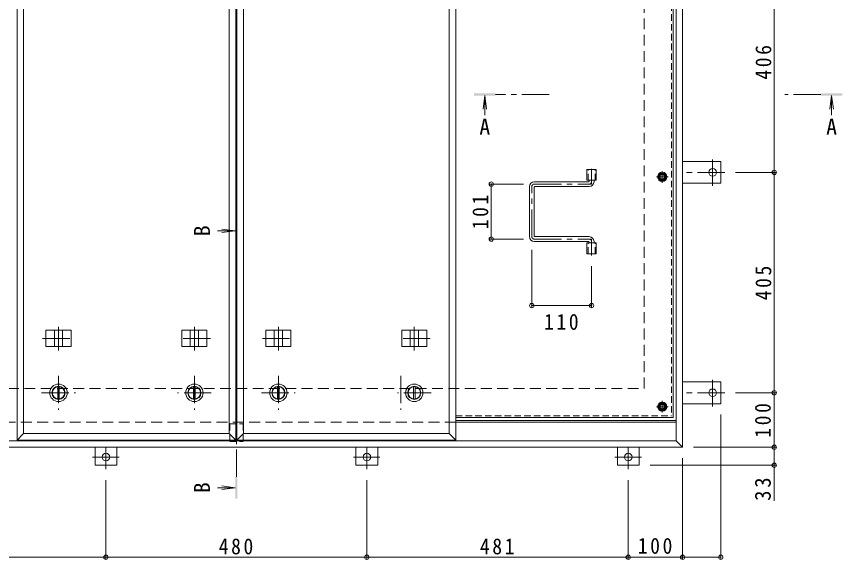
# Model space of a CAD drawing. Units: millimetres at full size, sheet at 1:10. Extents: x -2636 to 2770, y -1962 to 1737.
# Drawn here: x -1870 to -350, y -301 to 696 of the extents above; entities that cross this region are included whole.
import ezdxf
from ezdxf.enums import TextEntityAlignment as Align

# ---------------------------------------------------------------- set-up
doc = ezdxf.new("R2010")
doc.units = ezdxf.units.MM
doc.header["$LTSCALE"] = 10
doc.header["$PDMODE"] = 32
doc.header["$PDSIZE"] = 8
for name, pattern in [('CHAIN1', [8, 5, -1, 1, -1]), ('DASHED1', [1.8, 1.2, -0.6]), ('DASHED2', [3, 2, -1])]:
    doc.linetypes.add(name, pattern=pattern)
for name, color, linetype, lineweight in [('0-1_躯体', 2, 'DASHED2', 9), ('0-2_仕上', 3, 'Continuous', 9), ('0-3_建具', 4, 'Continuous', 9), ('0-5_寸法', 4, 'Continuous', 9), ('0-6_ハッチ', 6, 'Continuous', 9), ('0-7', 5, 'Continuous', 5), ('0-A', 3, 'CHAIN1', 9), ('0-B', 2, 'Continuous', 9), ('0-C', 2, 'Continuous', 9), ('0-E', 3, 'Continuous', 9), ('0-F', 7, 'Continuous', 9)]:
    doc.layers.add(name, color=color, linetype=linetype, lineweight=lineweight)
doc.styles.add('ＭＳ ゴシック', font='')
doc.styles.get('ＭＳ ゴシック').set_extended_font_data('MS Gothic')

msp = doc.modelspace()

# ---------------------------------------------------------------- linework, layer by layer
at = {"layer": '0-1_躯体'}
for p, q in [((-715.19, 12.76), (-715.19, 1212.76)), ((-2215.19, 12.76), (-715.19, 12.76)), ((-1061.69, -49.24), (-2274.19, -49.24))]:
    msp.add_line(p, q, dxfattribs=at)
at = {"layer": '0-1_躯体', "linetype": 'Continuous'}
msp.add_line((-656.19, -49.24), (-1061.69, -49.24), dxfattribs=at)
at = {"layer": '0-2_仕上'}
for p, q in [((-1868.69, 1307.76), (-1868.69, -82.24)), ((-1466.19, -82.24), (-1466.19, 1307.76)), ((-1464.19, 1307.76), (-1464.19, -82.24)), ((-1061.69, -82.24), (-1061.69, 1307.76)), ((-1856.69, 1295.76), (-1856.69, -70.24)), ((-1478.19, -70.24), (-1478.19, 1295.76)), ((-1452.19, 1295.76), (-1452.19, -70.24)), ((-1073.69, -70.24), (-1073.69, 1295.76)), ((-820.34, 395.26), (-820.34, 415.26)), ((-820.34, 415.26), (-803.04, 415.26)), ((-803.04, 395.26), (-803.04, 415.26)), ((-820.34, 395.26), (-803.04, 395.26)), ((-820.34, 260.26), (-820.34, 280.26)), ((-820.34, 280.26), (-803.04, 280.26)), ((-803.04, 260.26), (-803.04, 280.26)), ((-820.34, 260.26), (-803.04, 260.26)), ((-1856.69, -70.24), (-1868.69, -82.24)), ((-1856.69, -70.24), (-1478.19, -70.24)), ((-1466.19, -82.24), (-1478.19, -70.24)), ((-1452.19, -70.24), (-1464.19, -82.24)), ((-1452.19, -70.24), (-1073.69, -70.24)), ((-1061.69, -82.24), (-1073.69, -70.24)), ((-1868.69, -82.24), (-1466.19, -82.24)), ((-1464.19, -82.24), (-1061.69, -82.24))]:
    msp.add_line(p, q, dxfattribs=at)
at = {"layer": '0-2_仕上', "linetype": 'DASHED1'}
for p, q in [((-818.04, 395.26), (-818.04, 415.26)), ((-805.34, 395.26), (-805.34, 415.26)), ((-818.04, 260.26), (-818.04, 280.26)), ((-805.34, 260.26), (-805.34, 280.26))]:
    msp.add_line(p, q, dxfattribs=at)
at = {"layer": '0-3_建具', "color": 2}
for p, q in [((-656.19, -83.24), (-656.19, 1308.76)), ((-644.19, -95.24), (-644.19, 1320.76)), ((-656.19, -49.24), (-1061.69, -49.24)), ((-656.19, -83.24), (-2274.19, -83.24)), ((-644.19, -95.24), (-656.19, -83.24)), ((-644.19, -95.24), (-2286.19, -95.24))]:
    msp.add_line(p, q, dxfattribs=at)
at = {"layer": '0-3_建具', "linetype": 'CHAIN1'}
for p, q in [((-1792.44, 82.64), (-1792.44, 125.88)), ((-1542.44, 82.64), (-1542.44, 125.88)), ((-1387.94, 82.64), (-1387.94, 125.88)), ((-1137.94, 82.64), (-1137.94, 125.88)), ((-1821.85, 104.76), (-1763.03, 104.76)), ((-1513.03, 104.76), (-1571.85, 104.76)), ((-1417.35, 104.76), (-1358.53, 104.76)), ((-1108.53, 104.76), (-1167.35, 104.76))]:
    msp.add_line(p, q, dxfattribs=at)
at = {"layer": '0-3_建具'}
for p, q in [((-1815.53, 119.76), (-1769.35, 119.76)), ((-1815.53, 89.76), (-1815.53, 119.76)), ((-1799.94, 89.76), (-1799.94, 119.76)), ((-1784.94, 89.76), (-1784.94, 119.76)), ((-1769.35, 89.76), (-1769.35, 119.76)), ((-1519.35, 119.76), (-1565.53, 119.76)), ((-1565.53, 89.76), (-1565.53, 119.76)), ((-1549.94, 89.76), (-1549.94, 119.76)), ((-1534.94, 89.76), (-1534.94, 119.76)), ((-1519.35, 89.76), (-1519.35, 119.76)), ((-1411.03, 119.76), (-1364.85, 119.76)), ((-1411.03, 89.76), (-1411.03, 119.76)), ((-1395.44, 89.76), (-1395.44, 119.76)), ((-1380.44, 89.76), (-1380.44, 119.76)), ((-1364.85, 89.76), (-1364.85, 119.76)), ((-1114.85, 119.76), (-1161.03, 119.76)), ((-1161.03, 89.76), (-1161.03, 119.76)), ((-1145.44, 89.76), (-1145.44, 119.76)), ((-1130.44, 89.76), (-1130.44, 119.76)), ((-1114.85, 89.76), (-1114.85, 119.76)), ((-1815.53, 89.76), (-1769.35, 89.76)), ((-1519.35, 89.76), (-1565.53, 89.76)), ((-1411.03, 89.76), (-1364.85, 89.76)), ((-1114.85, 89.76), (-1161.03, 89.76))]:
    msp.add_line(p, q, dxfattribs=at)
at = {"layer": '0-5_寸法'}
for p, q in [((-1008.19, 550.83), (-1011.45, 526.05)), ((-1008.19, 550.83), (-1008.19, 515.23)), ((-1008.19, 550.83), (-1004.93, 526.05)), ((-370.13, 550.83), (-373.39, 526.05)), ((-370.13, 550.83), (-366.87, 526.05)), ((-370.13, 550.83), (-370.13, 515.23)), ((-1467.19, 302.52), (-1491.98, 305.78)), ((-1467.19, 302.52), (-1499.96, 302.52)), ((-1467.19, 302.52), (-1491.98, 299.26)), ((-1467.19, -169.64), (-1491.98, -166.38)), ((-1467.19, -169.64), (-1499.96, -169.64)), ((-1467.19, -169.64), (-1491.98, -172.9))]:
    msp.add_line(p, q, dxfattribs=at)
at = {"layer": '0-5_寸法', "linetype": 'CHAIN1'}
for p, q in [((-889.83, 552.83), (-988.19, 552.83)), ((-390.13, 552.83), (-455.9, 552.83)), ((-1465.19, -149.64), (-1465.19, 282.52))]:
    msp.add_line(p, q, dxfattribs=at)
at = {"layer": '0-5_寸法', "color": 7}
msp.add_line((-475.67, -128.44), (-475.67, -193.73), dxfattribs=at)
at = {"layer": '0-5_寸法', "color": 7, "linetype": 'DASHED1'}
for points in [[(-1477.49, -52.44), (-1452.89, -52.44), (-1452.89, -84.44)], [(-1477.49, -52.44), (-1477.49, -84.44), (-1452.89, -84.44)]]:
    msp.add_lwpolyline(points, dxfattribs=at)
at = {"layer": '0-5_寸法'}
for points in [[(-1028.19, 550.83), (-1028.19, 554.83), (-988.19, 550.83), (-988.19, 554.83)], [(-350.13, 550.83), (-350.13, 554.83), (-390.13, 550.83), (-390.13, 554.83)], [(-1463.19, 322.52), (-1467.19, 322.52), (-1463.19, 282.52), (-1467.19, 282.52)], [(-1467.19, -189.64), (-1463.19, -189.64), (-1467.19, -149.64), (-1463.19, -149.64)]]:
    msp.add_solid(points, dxfattribs=at)
at = {"layer": '0-6_ハッチ', "linetype": 'CHAIN1'}
for p, q in [((-811.69, 416.64), (-811.69, 388.26)), ((-921.69, 291.77), (-921.69, 383.75)), ((-917.18, 388.26), (-811.69, 388.26)), ((-917.18, 287.26), (-811.69, 287.26)), ((-811.69, 257.37), (-811.69, 287.26))]:
    msp.add_line(p, q, dxfattribs=at)
at = {"layer": '0-6_ハッチ'}
for p, q in [((-816.19, 393.76), (-816.19, 395.26)), ((-807.19, 392.76), (-807.19, 395.26)), ((-926.19, 291.76), (-926.19, 383.76)), ((-817.19, 392.76), (-917.19, 392.76)), ((-917.19, 292.76), (-917.19, 382.76)), ((-916.19, 383.76), (-816.19, 383.76)), ((-916.19, 291.76), (-816.19, 291.76)), ((-817.19, 282.76), (-917.19, 282.76)), ((-816.19, 281.76), (-816.19, 280.26)), ((-807.19, 282.76), (-807.19, 280.26)), ((-1061.69, -46.24), (-656.19, -46.24)), ((-1061.69, -49.24), (-656.19, -49.24))]:
    msp.add_line(p, q, dxfattribs=at)
for centre, radius, start, end in [((-917.19, 383.76), 9, 90, 180), ((-916.19, 382.76), 1, 90, 180), ((-817.19, 393.76), 1, 270, 0), ((-816.19, 392.76), 9, 270, 0), ((-917.19, 291.76), 9, 180, 270), ((-916.19, 292.76), 1, 180, 270), ((-816.19, 282.76), 9, 0, 90), ((-817.19, 281.76), 1, 0, 90)]:
    msp.add_arc(centre, radius, start, end, dxfattribs=at)
at = {"layer": '0-6_ハッチ', "linetype": 'CHAIN1'}
for centre, radius, start, end in [((-917.18, 383.75), 4.51, 90, 180), ((-816.19, 392.76), 4.5, 270.29569, 0), ((-917.18, 291.77), 4.51, 180, 270), ((-816.19, 282.76), 4.5, 0, 89.70431)]:
    msp.add_arc(centre, radius, start, end, dxfattribs=at)
at = {"layer": '0-7'}
for centre, radius in [((-681.69, 401.59), 5), ((-681.69, 401.59), 4.19), ((-681.69, -20.74), 5), ((-681.69, -20.74), 4.19)]:
    msp.add_circle(centre, radius, dxfattribs=at)
at = {"layer": '0-A', "linetype": 'DASHED1'}
for p in [(-664.89, 736.51), (-1061.69, -37.54)]:
    msp.add_line(p, (-664.89, -37.54), dxfattribs=at)
at = {"layer": '0-A', "linetype": 'Continuous'}
for q in [(-661.69, 735.27), (-1061.69, -40.74)]:
    msp.add_line((-661.69, -40.74), q, dxfattribs=at)
at = {"layer": '0-A'}
for p, q in [((-681.69, 390.91), (-681.69, 412.27)), ((-671.01, 401.59), (-692.37, 401.59)), ((-681.69, -31.42), (-681.69, -10.06)), ((-671.01, -20.74), (-692.37, -20.74))]:
    msp.add_line(p, q, dxfattribs=at)
at = {"layer": '0-B'}
for p, q in [((-689.19, 401.59), (-685.44, 408.09)), ((-685.44, 408.09), (-677.94, 408.09)), ((-674.19, 401.59), (-677.94, 408.09)), ((-674.19, 401.59), (-677.94, 395.09)), ((-689.19, -20.74), (-685.44, -14.24)), ((-685.44, -14.24), (-677.94, -14.24)), ((-674.19, -20.74), (-677.94, -14.24)), ((-674.19, -20.74), (-677.94, -27.24))]:
    msp.add_line(p, q, dxfattribs=at)
for points in [[(-689.19, 401.59), (-685.44, 395.09), (-677.94, 395.09)], [(-689.19, -20.74), (-685.44, -27.24), (-677.94, -27.24)]]:
    msp.add_lwpolyline(points, dxfattribs=at)
for centre, radius in [((-681.69, 401.59), 8.5), ((-681.69, 401.59), 6.5), ((-681.69, -20.74), 8.5), ((-681.69, -20.74), 6.5)]:
    msp.add_circle(centre, radius, dxfattribs=at)
at = {"layer": '0-C', "linetype": 'CHAIN1'}
for p, q in [((-1792.44, 35.76), (-1792.44, -26.24)), ((-1542.44, 35.76), (-1542.44, -26.24)), ((-1387.94, 35.76), (-1387.94, -26.24)), ((-1162.94, 35.76), (-1162.94, -26.24)), ((-1823.44, 4.76), (-1761.44, 4.76)), ((-1511.44, 4.76), (-1573.44, 4.76)), ((-1418.94, 4.76), (-1356.94, 4.76)), ((-1106.94, 4.76), (-1168.94, 4.76))]:
    msp.add_line(p, q, dxfattribs=at)
at = {"layer": '0-C'}
for p, q in [((-1793.94, -6.64), (-1793.94, 16.16)), ((-1790.94, -6.64), (-1790.94, 16.16)), ((-1543.94, -6.64), (-1543.94, 16.16)), ((-1540.94, -6.64), (-1540.94, 16.16)), ((-1389.44, -6.64), (-1389.44, 16.16)), ((-1386.44, -6.64), (-1386.44, 16.16)), ((-1139.44, -6.64), (-1139.44, 16.16)), ((-1136.44, -6.64), (-1136.44, 16.16))]:
    msp.add_line(p, q, dxfattribs=at)
for centre, radius in [((-1792.44, 4.76), 16), ((-1792.44, 4.76), 12), ((-1792.44, 4.76), 11.5), ((-1542.44, 4.76), 16), ((-1542.44, 4.76), 12), ((-1542.44, 4.76), 11.5), ((-1387.94, 4.76), 16), ((-1387.94, 4.76), 12), ((-1387.94, 4.76), 11.5), ((-1137.94, 4.76), 16), ((-1137.94, 4.76), 12), ((-1137.94, 4.76), 11.5)]:
    msp.add_circle(centre, radius, dxfattribs=at)
at = {"layer": '0-E'}
for p, q in [((-644.19, 429.76), (-573.99, 429.76)), ((-573.99, 389.76), (-573.99, 429.76)), ((-644.19, 389.76), (-573.99, 389.76)), ((-644.19, 24.76), (-573.99, 24.76)), ((-573.99, -15.24), (-573.99, 24.76)), ((-644.19, -15.24), (-573.99, -15.24)), ((-1725.19, -95.24), (-1725.19, -128.44)), ((-1685.19, -95.24), (-1685.19, -128.44)), ((-1245.19, -95.24), (-1245.19, -128.44)), ((-1205.19, -95.24), (-1205.19, -128.44)), ((-764.19, -95.24), (-764.19, -128.44)), ((-724.19, -95.24), (-724.19, -128.44)), ((-1725.19, -128.44), (-1685.19, -128.44)), ((-1245.19, -128.44), (-1205.19, -128.44)), ((-764.19, -128.44), (-724.19, -128.44))]:
    msp.add_line(p, q, dxfattribs=at)
at = {"layer": '0-E', "linetype": 'CHAIN1'}
for p, q in [((-588.99, 384.92), (-588.99, 433.81)), ((-566.83, 409.76), (-644.19, 409.76)), ((-588.99, -20.08), (-588.99, 28.81)), ((-566.83, 4.76), (-644.19, 4.76)), ((-1705.19, -135.6), (-1705.19, -95.44)), ((-1225.19, -135.6), (-1225.19, -95.44)), ((-744.19, -135.6), (-744.19, -95.44)), ((-1730.03, -113.44), (-1681.14, -113.44)), ((-1250.03, -113.44), (-1201.14, -113.44)), ((-769.03, -113.44), (-720.14, -113.44))]:
    msp.add_line(p, q, dxfattribs=at)
at = {"layer": '0-E'}
for centre in [(-588.99, 409.76), (-588.99, 4.76), (-1705.19, -113.44), (-1225.19, -113.44), (-744.19, -113.44)]:
    msp.add_circle(centre, 7, dxfattribs=at)
at = {"layer": '0-F'}
for p, q in [((-475.67, 409.76), (-475.67, 815.76)), ((-472.67, 409.76), (-546.83, 409.76)), ((-475.67, 4.76), (-475.67, 409.76)), ((-999.38, 388.26), (-937.18, 388.26)), ((-996.38, 388.26), (-996.38, 287.26)), ((-999.38, 287.26), (-937.18, 287.26)), ((-921.69, 162.11), (-921.69, 267.26)), ((-811.69, 162.11), (-811.69, 237.37)), ((-811.69, 165.11), (-921.69, 165.11)), ((-472.67, 4.76), (-546.83, 4.76)), ((-475.67, 4.76), (-475.67, -95.24)), ((-573.99, -300.48), (-573.99, -35.24)), ((-472.67, -95.24), (-624.19, -95.24)), ((-475.67, -95.24), (-475.67, -128.44)), ((-644.19, -300.48), (-644.19, -115.24)), ((-472.67, -128.44), (-704.19, -128.44)), ((-1705.19, -300.48), (-1705.19, -155.6)), ((-1225.19, -300.48), (-1225.19, -155.6)), ((-744.19, -300.48), (-744.19, -155.6)), ((-2186.19, -297.48), (-1705.19, -297.48)), ((-1705.19, -297.48), (-1225.19, -297.48)), ((-1225.19, -297.48), (-744.19, -297.48)), ((-744.19, -297.48), (-644.19, -297.48)), ((-644.19, -297.48), (-573.99, -297.48))]:
    msp.add_line(p, q, dxfattribs=at)
for p in [(-475.67, 409.76), (-996.38, 388.26), (-996.38, 287.26), (-921.69, 165.11), (-811.69, 165.11), (-475.67, 4.76), (-475.67, -95.24), (-475.67, -128.44), (-1705.19, -297.48), (-1225.19, -297.48), (-744.19, -297.48), (-644.19, -297.48), (-573.99, -297.48)]:
    msp.add_point(p, dxfattribs=at)

# ---------------------------------------------------------------- texts
at = {"layer": '0-5_寸法', "color": 2, "style": 'ＭＳ ゴシック'}
for p in [(-1018.19, 470.13), (-380.13, 470.13)]:
    msp.add_text('A', height=29.33, dxfattribs=at).set_placement(p, align=Align.BOTTOM_LEFT)
for p in [(-1505.06, 292.52), (-1505.06, -179.64)]:
    msp.add_text('B', height=29.33, rotation=90, dxfattribs=at).set_placement(p, align=Align.BOTTOM_LEFT)
at = {"layer": '0-F', "color": 2, "char_height": 29.33, "attachment_point": 7, "rotation": 90, "style": 'ＭＳ ゴシック'}
for s, insert in [('\\T1.27;\\W0.9;406', (-480.67, 580.26)), ('\\T1.27;\\W0.9;101', (-1001.38, 305.26)), ('\\T1.27;\\W0.9;405', (-480.67, 174.76)), ('\\T1.27;\\W0.9;100', (-481.67, -77.74)), ('\\T1.27;\\W0.95;33', (-481.67, -193.73))]:
    msp.add_mtext(s, dxfattribs=dict(at, insert=insert))
at = {"layer": '0-F', "color": 2, "char_height": 29.33, "attachment_point": 7, "style": 'ＭＳ ゴシック'}
for s, insert in [('\\T1.27;\\W0.9;110', (-899.19, 120.11)), ('\\T1.27;\\W0.9;480', (-1497.69, -292.48)), ('\\T1.27;\\W0.9;481', (-1017.19, -292.48)), ('\\T1.27;\\W0.9;100', (-726.69, -291.48))]:
    msp.add_mtext(s, dxfattribs=dict(at, insert=insert))

doc.saveas('drawing.dxf')
